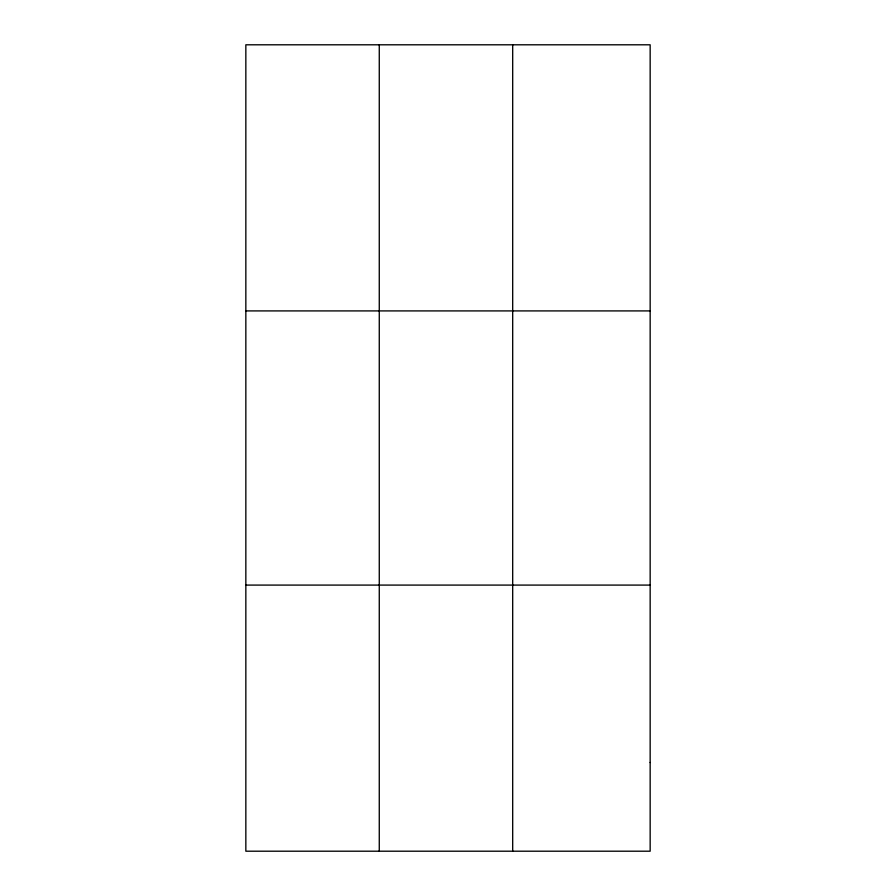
<?xml version="1.0" encoding="UTF-8"?>
<svg xmlns="http://www.w3.org/2000/svg" width="896" height="896" viewBox="0 0 896 896"><rect width="100%" height="100%" fill="white"/><g stroke="black" fill="none" stroke-linecap="round" stroke-linejoin="round"><path stroke-width="1.34" d="M379.266 44.8L379.266 851.2M512.691 44.8L512.691 851.2M245.84 310.912L650.16 310.912M245.84 585.088L650.16 585.088M650.16 762.496L650.16 851.2L245.84 851.2L245.84 44.8L650.16 44.8L650.16 762.496"/></g></svg>
